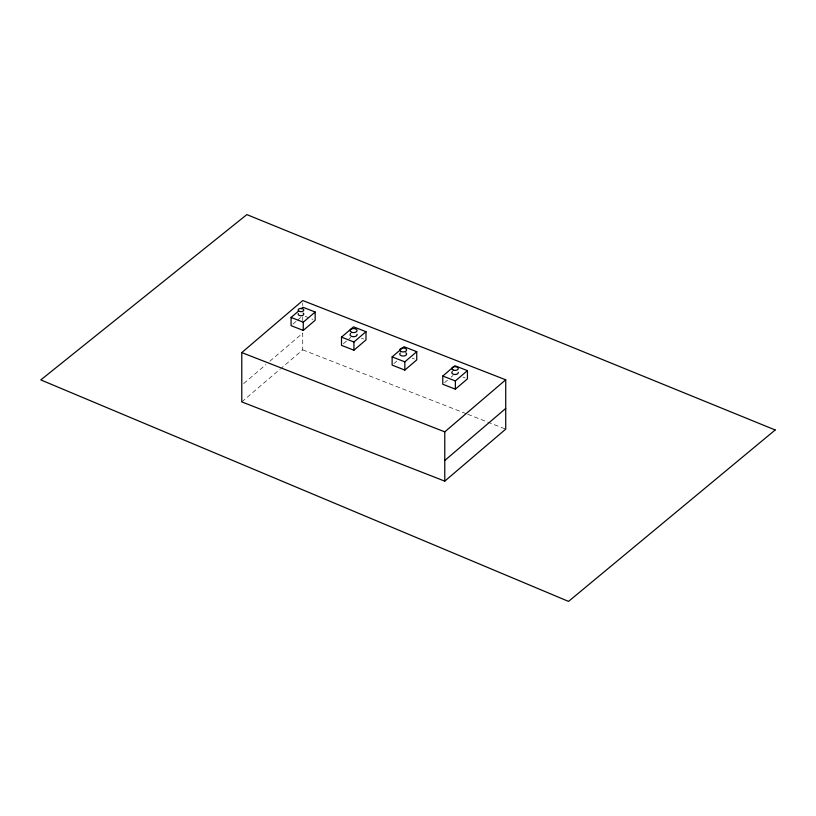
<?xml version="1.0" encoding="UTF-8"?>
<svg xmlns="http://www.w3.org/2000/svg" width="816" height="816" viewBox="0 0 816 816"><rect width="100%" height="100%" fill="white"/><g stroke="black" fill="none" stroke-linecap="round" stroke-linejoin="round"><path stroke-width="0.61" stroke-dasharray="4.08 3.06" d="M292.913 324.095L296.585 320.963M297.503 320.178L301.165 317.047M243.719 383.52L265.975 364.528M269.841 361.223L302.736 333.142L302.736 349.86L281.449 368.026M241.781 401.89L280.48 368.852M343.363 343.76L350.778 337.436M393.955 363.548L396.709 361.202M444.638 382.653L447.423 380.276M451.136 377.114L452.992 375.523M462.866 377.074L465.151 377.961M361.468 338.15L363.732 339.028M305.215 316.353L312.967 319.372M412.131 358.091L414.436 358.999M302.736 349.86L466.548 413.824M467.741 414.283L505.726 429.124M302.736 303.062L302.736 305.572M302.736 316.853L302.736 320.606"/><path stroke-width="1.22" d="M241.781 352.583L302.736 300.553L505.726 379.817L505.726 429.124L444.771 481.144L241.781 401.89L241.781 352.583L444.771 431.848L505.726 379.817M301.165 308.836L303.001 307.265L315.18 312.028L315.18 320.239L303.266 330.419L291.077 325.655L291.077 317.444L298.411 311.182M303.266 330.419L303.266 322.198L315.18 312.028M341.506 337.13L353.552 326.839L365.996 331.694L365.996 339.915L353.94 350.207L341.506 345.352L341.506 337.13L353.94 341.986L365.996 331.694M392.129 356.898L404.042 346.718L416.741 351.686L416.741 359.897L404.828 370.076L392.129 365.109L392.129 356.898L404.828 361.855L416.741 351.686M442.782 376.023L454.849 365.721L467.435 370.637L467.435 378.859L455.369 389.161L442.782 384.244L442.782 376.023L455.369 380.939L467.435 370.637M444.771 460.489L505.726 408.459M291.077 317.444L303.266 322.198M455.369 380.939L455.369 389.161M444.771 431.848L444.771 481.144M404.828 361.855L404.828 370.076M353.94 341.986L353.94 350.207M405.766 352.757A3.417 1.979 0 0 1 405.644 355.429A3.417 1.979 0 0 1 401.023 355.592A3.417 1.979 0 0 1 400.35 352.951M357.02 334.295A3.519 2.03 0 0 1 352.859 336.671A3.519 2.03 0 0 1 350.645 333.54M303.093 313.079A2.815 1.632 0 0 1 301.502 315.741A2.815 1.632 0 0 1 298.309 313.609M458.204 372.3A3.223 1.856 0 0 1 454.4 374.473A3.223 1.856 0 0 1 452.38 371.606M775.2 429.971L568.538 601.402L40.8 379.909L246.85 214.598L775.2 429.971M401.268 351.584A3.417 1.979 0 0 0 406.592 350.084A3.417 1.979 0 0 0 401.686 348.167A3.417 1.979 0 0 0 401.268 351.584M351.584 332.255A3.519 2.03 0 0 0 357.071 330.715A3.519 2.03 0 0 0 352.022 328.746A3.519 2.03 0 0 0 351.584 332.255M299.39 311.386A2.815 1.632 0 0 0 303.776 310.151A2.815 1.632 0 0 0 299.737 308.57A2.815 1.632 0 0 0 299.39 311.386M453.237 370.076A3.223 1.856 0 0 0 458.255 368.669A3.223 1.856 0 0 0 453.635 366.863A3.223 1.856 0 0 0 453.237 370.076"/></g></svg>
